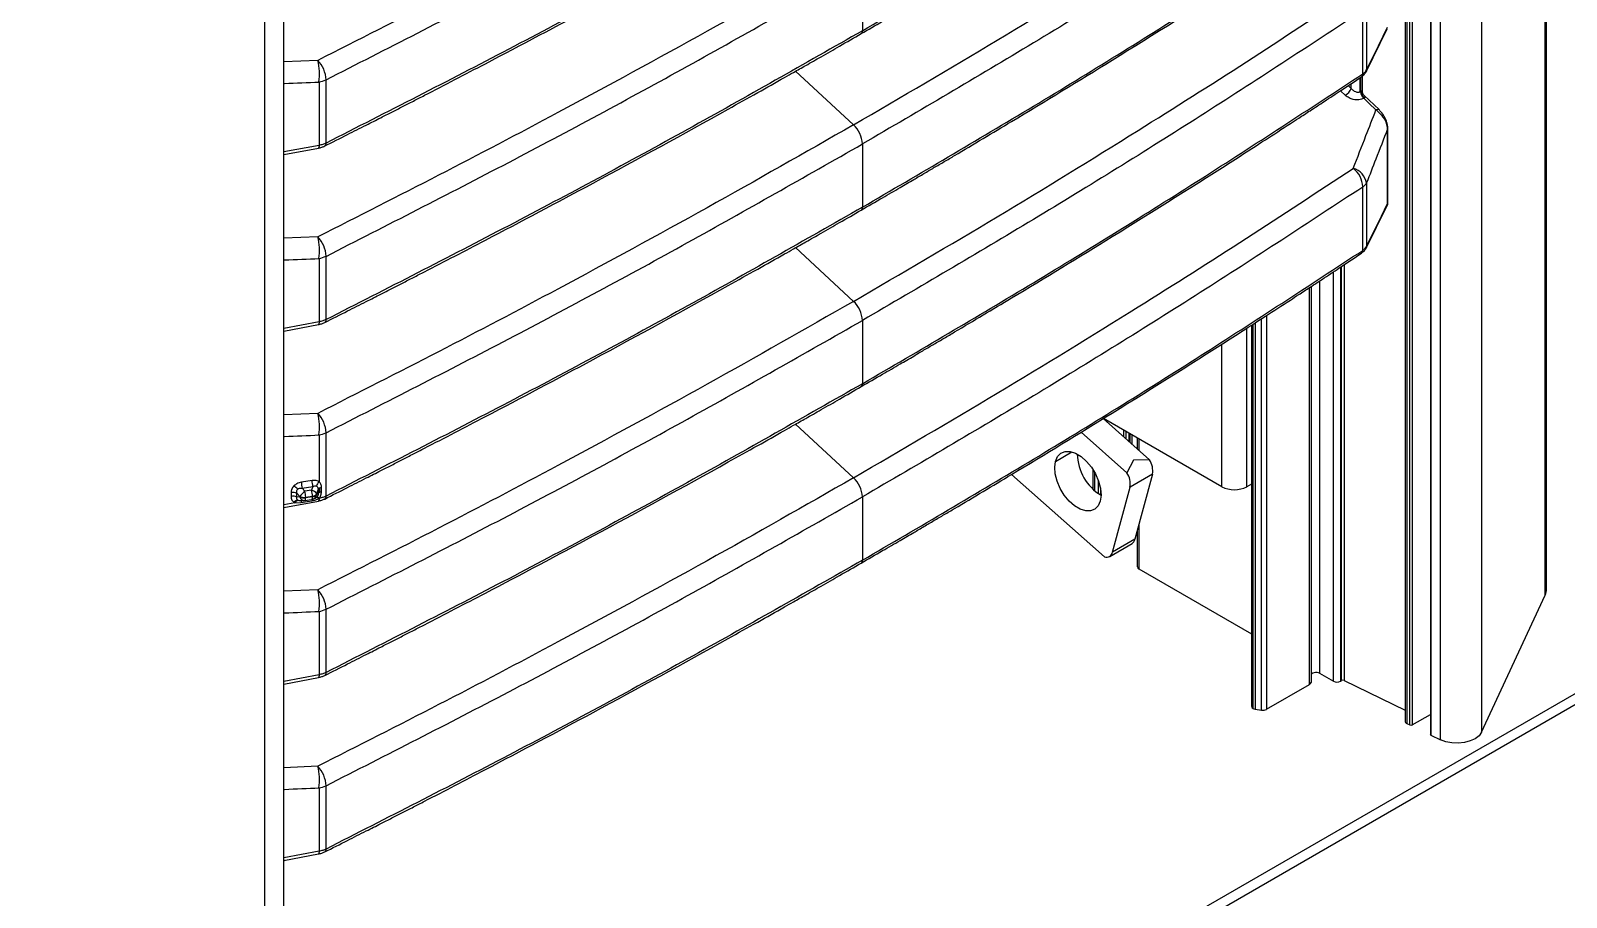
# Model space of a CAD drawing. Header units: millimetres. Extents: x -356 to 237, y 0 to 365.
# Drawn here: x -203.47 to -191.39, y 211.83 to 218.65 of the extents above; entities that cross this region are included whole.
import ezdxf

# ---------------------------------------------------------------- set-up
doc = ezdxf.new("R2010")
doc.units = ezdxf.units.MM

msp = doc.modelspace()

# ---------------------------------------------------------------- linework, layer by layer
at = {"color": 7, "linetype": 'Continuous', "lineweight": 25}
for p, q in [((-191.553, 214.208), (-191.553, 225.472)), ((-191.541, 214.258), (-191.541, 225.489)), ((-192.654, 224.964), (-192.654, 213.217)), ((-192.64, 224.944), (-192.64, 213.199)), ((-192.617, 213.188), (-192.617, 224.929)), ((-192.597, 224.919), (-192.597, 213.188)), ((-192.455, 224.851), (-192.455, 213.113)), ((-192.451, 224.849), (-192.451, 213.107)), ((-192.45, 224.848), (-192.45, 213.107)), ((-192.375, 213.071), (-192.375, 224.821)), ((-192.053, 224.835), (-192.053, 213.129)), ((-179.04, 220.433), (-206.388, 204.646)), ((-179.242, 220.402), (-206.388, 204.732)), ((-201.626, 207.603), (-201.626, 219.369)), ((-201.477, 207.715), (-201.477, 219.399)), ((-196.923, 219.146), (-196.923, 218.648)), ((-192.987, 218.308), (-192.987, 218.806)), ((-192.957, 218.838), (-192.957, 218.34)), ((-192.96, 218.325), (-192.795, 218.662)), ((-201.209, 218.414), (-201.477, 218.403)), ((-197.449, 218.33), (-196.993, 217.907)), ((-201.199, 218.244), (-201.199, 217.746)), ((-201.144, 217.764), (-201.144, 218.262)), ((-193.102, 218.216), (-193.078, 218.194)), ((-193.078, 218.194), (-193.078, 218.232)), ((-193.008, 218.168), (-193.008, 218.278)), ((-193.005, 218.28), (-193.005, 218.17)), ((-193.002, 218.172), (-193.002, 218.282)), ((-192.99, 218.171), (-192.99, 218.292)), ((-193.123, 218.139), (-193.163, 218.175)), ((-193.008, 218.168), (-193.006, 218.169)), ((-192.859, 218.027), (-192.975, 218.137)), ((-192.792, 217.288), (-192.792, 217.875)), ((-192.79, 217.296), (-192.79, 217.883)), ((-201.199, 217.746), (-201.477, 217.694)), ((-201.477, 217.673), (-201.203, 217.725)), ((-196.923, 217.757), (-196.923, 217.26)), ((-192.987, 216.92), (-192.987, 217.418)), ((-192.957, 217.45), (-192.957, 216.952)), ((-192.96, 216.937), (-192.795, 217.274)), ((-201.209, 217.026), (-201.477, 217.015)), ((-201.144, 216.375), (-201.144, 216.873)), ((-197.449, 216.942), (-196.993, 216.519)), ((-201.199, 216.856), (-201.199, 216.358)), ((-193.218, 213.531), (-193.218, 216.751)), ((-193.162, 216.788), (-193.162, 213.531)), ((-193.153, 213.536), (-193.153, 216.794)), ((-193.133, 216.807), (-193.133, 213.536)), ((-193.406, 213.506), (-193.406, 216.628)), ((-193.394, 216.635), (-193.394, 213.522)), ((-193.326, 216.68), (-193.326, 213.593)), ((-193.745, 216.407), (-193.745, 213.31)), ((-201.199, 216.358), (-201.477, 216.306)), ((-201.477, 216.285), (-201.203, 216.336)), ((-196.923, 216.369), (-196.923, 215.871)), ((-193.898, 215.061), (-193.898, 216.309)), ((-193.863, 216.331), (-193.863, 213.334)), ((-193.852, 216.339), (-193.852, 213.318)), ((-193.834, 216.35), (-193.834, 213.312)), ((-193.784, 213.304), (-193.784, 216.382)), ((-194.096, 215.061), (-194.096, 216.183)), ((-201.209, 215.638), (-201.477, 215.626)), ((-197.449, 215.553), (-196.993, 215.131)), ((-195.03, 215.597), (-194.665, 215.273)), ((-194.096, 215.061), (-195.027, 215.598)), ((-195.021, 215.595), (-195.021, 215.588)), ((-195.001, 215.583), (-195.001, 215.571)), ((-201.199, 215.468), (-201.199, 215.101)), ((-201.144, 214.987), (-201.144, 215.485)), ((-194.842, 215.171), (-195.203, 215.491)), ((-194.868, 215.453), (-194.868, 215.506)), ((-194.848, 215.435), (-194.848, 215.495)), ((-194.828, 215.483), (-194.828, 215.417)), ((-194.818, 215.408), (-194.818, 215.477)), ((-194.803, 215.469), (-194.803, 215.396)), ((-194.801, 215.393), (-194.801, 215.468)), ((-194.76, 215.357), (-194.76, 215.444)), ((-194.749, 215.438), (-194.749, 215.347)), ((-195.404, 215.26), (-195.275, 215.335)), ((-195.109, 215.04), (-195.109, 215.195)), ((-194.792, 215.27), (-194.842, 215.171)), ((-194.665, 215.273), (-194.792, 215.27)), ((-201.254, 215.109), (-201.338, 215.096)), ((-201.332, 215.049), (-201.248, 215.062)), ((-201.248, 215.062), (-201.257, 215.033)), ((-195.75, 215.158), (-195.019, 214.51)), ((-195.098, 215.176), (-195.098, 215.029)), ((-195.065, 215.004), (-195.065, 215.104)), ((-194.955, 214.545), (-194.818, 215.058)), ((-194.641, 215.16), (-194.818, 215.058)), ((-194.641, 215.16), (-194.779, 214.647)), ((-193.863, 215.081), (-193.898, 215.061)), ((-201.477, 214.897), (-201.203, 214.948)), ((-201.419, 215.015), (-201.419, 214.985)), ((-201.388, 214.934), (-201.34, 214.936)), ((-201.373, 215.009), (-201.351, 214.984)), ((-201.373, 214.979), (-201.373, 215.009)), ((-201.351, 214.98), (-201.373, 214.979)), ((-201.351, 214.984), (-201.351, 214.98)), ((-201.339, 214.95), (-201.313, 214.952)), ((-201.31, 215.025), (-201.332, 215.049)), ((-201.257, 215.033), (-201.31, 215.025)), ((-201.31, 214.952), (-201.257, 214.961)), ((-201.304, 214.978), (-201.252, 214.986)), ((-201.252, 214.982), (-201.304, 214.974)), ((-201.304, 214.974), (-201.304, 214.978)), ((-201.252, 214.986), (-201.252, 214.982)), ((-201.248, 214.963), (-201.236, 214.967)), ((-201.217, 215.005), (-201.207, 215.037)), ((-201.217, 215.001), (-201.217, 215.005)), ((-201.207, 215.004), (-201.217, 215.001)), ((-201.207, 215.037), (-201.207, 215.004)), ((-201.195, 215.048), (-201.195, 215.016)), ((-201.18, 215.022), (-201.18, 215.054)), ((-196.923, 214.981), (-196.923, 214.483)), ((-195.051, 215.051), (-195.051, 214.996)), ((-201.388, 214.934), (-201.477, 214.918)), ((-194.76, 214.431), (-194.76, 214.716)), ((-194.749, 214.759), (-194.749, 214.414)), ((-194.978, 214.513), (-194.801, 214.615)), ((-194.779, 214.647), (-194.955, 214.545)), ((-194.749, 214.414), (-193.863, 213.903)), ((-201.209, 214.25), (-201.477, 214.238)), ((-201.144, 213.599), (-201.144, 214.097)), ((-192.053, 213.129), (-191.553, 214.208)), ((-201.199, 214.08), (-201.199, 213.582)), ((-201.199, 213.582), (-201.477, 213.53)), ((-201.477, 213.509), (-201.203, 213.56)), ((-193.745, 213.31), (-193.406, 213.506)), ((-193.326, 213.593), (-193.218, 213.531)), ((-193.162, 213.531), (-193.153, 213.536)), ((-193.133, 213.536), (-192.654, 213.304)), ((-193.834, 213.312), (-193.784, 213.304)), ((-192.597, 213.188), (-192.455, 213.27)), ((-192.64, 213.199), (-192.617, 213.188)), ((-192.45, 213.107), (-192.375, 213.071)), ((-201.209, 212.862), (-201.477, 212.85)), ((-201.199, 212.692), (-201.199, 212.193)), ((-201.144, 212.211), (-201.144, 212.709)), ((-201.199, 212.193), (-201.477, 212.141)), ((-201.477, 212.121), (-201.203, 212.172)), ((-201.477, 212.117), (-201.468, 212.123))]:
    msp.add_line(p, q, dxfattribs=at)
at = {"color": 7, "linetype": 'Continuous', "lineweight": 25, "flags": 128}
for points in [[(-192.957, 218.34), (-192.864, 218.528), (-192.792, 218.676)], [(-192.957, 218.34), (-192.958, 218.332), (-192.96, 218.325)], [(-192.883, 218.025), (-192.937, 218.076), (-192.979, 218.116)], [(-192.883, 218.025), (-192.876, 218.028), (-192.87, 218.029), (-192.865, 218.03), (-192.861, 218.028), (-192.859, 218.027)], [(-201.199, 217.746), (-201.199, 217.739), (-201.2, 217.733), (-201.2, 217.729), (-201.202, 217.726), (-201.203, 217.725), (-201.203, 217.725)], [(-192.957, 216.952), (-192.864, 217.14), (-192.792, 217.288)], [(-192.792, 217.288), (-192.793, 217.281), (-192.795, 217.274)], [(-192.957, 216.952), (-192.958, 216.944), (-192.96, 216.937)], [(-201.199, 216.358), (-201.199, 216.351), (-201.2, 216.345), (-201.2, 216.341), (-201.202, 216.338), (-201.203, 216.336), (-201.203, 216.336)], [(-195.404, 215.26), (-195.388, 215.298), (-195.362, 215.324), (-195.329, 215.338), (-195.289, 215.338), (-195.246, 215.324), (-195.203, 215.298), (-195.16, 215.26), (-195.122, 215.214), (-195.089, 215.161), (-195.065, 215.104), (-195.05, 215.048), (-195.046, 214.995), (-195.052, 214.948)], [(-195.052, 214.948), (-195.069, 214.911), (-195.094, 214.884), (-195.128, 214.871), (-195.167, 214.871), (-195.21, 214.884), (-195.254, 214.911), (-195.296, 214.948), (-195.335, 214.995), (-195.367, 215.048), (-195.391, 215.104), (-195.406, 215.161), (-195.41, 215.214), (-195.404, 215.26)], [(-201.34, 214.936), (-201.291, 214.944), (-201.253, 214.951)], [(-201.31, 214.952), (-201.309, 214.953), (-201.308, 214.954), (-201.307, 214.955), (-201.306, 214.958), (-201.305, 214.961), (-201.305, 214.965), (-201.305, 214.969), (-201.304, 214.974)], [(-201.252, 214.982), (-201.252, 214.977), (-201.252, 214.973), (-201.252, 214.969), (-201.253, 214.966), (-201.254, 214.964), (-201.255, 214.962), (-201.256, 214.961), (-201.257, 214.961)], [(-201.199, 214.968), (-201.199, 214.961), (-201.2, 214.956), (-201.201, 214.952), (-201.202, 214.949), (-201.203, 214.948)], [(-201.199, 213.582), (-201.199, 213.575), (-201.2, 213.569), (-201.2, 213.564), (-201.202, 213.561), (-201.203, 213.56), (-201.203, 213.56)], [(-193.326, 213.593), (-193.335, 213.597), (-193.346, 213.599), (-193.358, 213.6), (-193.369, 213.598), (-193.379, 213.595), (-193.387, 213.59), (-193.392, 213.583), (-193.394, 213.577)], [(-192.053, 213.129), (-192.072, 213.102), (-192.102, 213.079), (-192.141, 213.061), (-192.186, 213.049), (-192.236, 213.044), (-192.285, 213.046), (-192.333, 213.055), (-192.375, 213.071)], [(-201.199, 212.193), (-201.199, 212.186), (-201.2, 212.181), (-201.2, 212.176), (-201.202, 212.173), (-201.203, 212.172), (-201.203, 212.172)]]:
    msp.add_lwpolyline(points, dxfattribs=at)
at = {"color": 7, "linetype": 'Continuous', "lineweight": 25}
for centre, radius, start, end in [((-196.947, 218.645), 0.0249, 305.3008, 5.9877), ((-201.63, 218.305), 0.435, 351.9576, 14.5209), ((-201.38, 218.251), 0.237, 2.5917, 43.6511), ((-201.227, 218.432), 0.189, 278.2253, 295.8975), ((-193.012, 218.306), 0.0252, 306.5108, 5.6107), ((-193.182, 218.235), 0.112, 301.432, 338.4426), ((-192.932, 218.173), 0.0736, 182.9243, 230.2114), ((-192.933, 218.172), 0.0718, 182.3288, 230.7728), ((-192.932, 218.171), 0.0697, 179.6149, 229.6641), ((-197.142, 217.746), 0.219, 2.927, 47.3193), ((-192.807, 217.883), 0.0175, 334.4935, 359.6325), ((-201.167, 217.76), 0.0233, 302.8594, 8.3125), ((-193.191, 217.407), 0.205, 3.258, 50.8116), ((-193.1, 217.425), 0.145, 9.8863, 74.7129), ((-193.029, 217.487), 0.081, 301.723, 332.9918), ((-196.947, 217.257), 0.0249, 305.3008, 5.9877), ((-192.84, 217.296), 0.05, 333.8304, 359.9995), ((-192.807, 217.296), 0.0174, 334.4641, 359.8436), ((-201.63, 216.917), 0.435, 351.9577, 14.5208), ((-201.38, 216.863), 0.237, 2.5918, 43.651), ((-201.227, 217.044), 0.189, 278.2258, 295.897), ((-193.012, 216.918), 0.0252, 306.5293, 5.5921), ((-197.142, 216.358), 0.219, 2.9271, 47.3191), ((-201.167, 216.372), 0.0233, 302.8599, 8.312), ((-196.947, 215.869), 0.0249, 305.3012, 5.9877), ((-201.63, 215.529), 0.435, 351.9576, 14.5209), ((-201.38, 215.475), 0.237, 2.5917, 43.6511), ((-201.227, 215.656), 0.189, 278.2258, 295.8972), ((-194.844, 215.326), 0.389, 181.1808, 238.8138), ((-194.797, 215.186), 0.158, 350.3428, 33.3444), ((-201.497, 214.926), 0.174, 41.5108, 54.5414), ((-201.123, 215.099), 0.215, 180.8325, 193.4799), ((-201.04, 215.112), 0.215, 180.8325, 193.4799), ((-201.132, 215.042), 0.0895, 138.6921, 164.6705), ((-197.142, 214.97), 0.219, 2.9271, 47.3191), ((-194.974, 215.084), 0.158, 350.3427, 33.3445), ((-193.997, 215.252), 0.215, 242.6097, 297.3903), ((-201.406, 214.938), 0.0781, 64.6688, 99.5501), ((-201.406, 214.908), 0.0781, 64.6688, 99.5502), ((-201.359, 214.905), 0.0504, 99.4055, 138.1996), ((-201.351, 214.91), 0.0445, 105.3673, 146.7444), ((-201.193, 214.867), 0.196, 126.5994, 143.4022), ((-201.317, 215.055), 0.0781, 244.6688, 279.5502), ((-201.317, 215.051), 0.0781, 244.6688, 279.5501), ((-201.313, 214.991), 0.0392, 196.0292, 269.5217), ((-201.319, 214.937), 0.0205, 140.7753, 183.1336), ((-201.317, 215.002), 0.05, 274.4959, 278.7932), ((-201.519, 214.975), 0.215, 0.8338, 13.4786), ((-201.466, 214.983), 0.215, 0.8323, 13.4788), ((-201.27, 214.971), 0.0635, 32.5496, 78.1878), ((-201.264, 215.01), 0.05, 278.7924, 288.6521), ((-201.226, 214.95), 0.0277, 153.63, 177.3317), ((-201.255, 215.033), 0.0475, 274.1607, 323.2686), ((-201.255, 215.029), 0.0475, 274.161, 323.2685), ((-201.264, 215.008), 0.0478, 289.2539, 351.9914), ((-201.22, 214.948), 0.0287, 44.467, 87.1333), ((-201.218, 214.947), 0.0318, 47.308, 87.2244), ((-201.18, 215.02), 0.0321, 118.1362, 148.4437), ((-201.18, 214.988), 0.0321, 118.1362, 148.4437), ((-201.165, 214.996), 0.0602, 103.6615, 119.3587), ((-201.165, 214.963), 0.0602, 103.6615, 119.3587), ((-201.167, 214.984), 0.0233, 302.8592, 8.3125), ((-194.829, 214.658), 0.0514, 302.1463, 347.6453), ((-196.947, 214.481), 0.0249, 305.3011, 5.9876), ((-195.002, 214.555), 0.048, 249.7982, 348.8146), ((-194.74, 214.433), 0.0201, 185.6949, 245.6253), ((-201.63, 214.141), 0.435, 351.9576, 14.5209), ((-201.38, 214.086), 0.237, 2.5917, 43.6511), ((-191.66, 214.259), 0.119, 334.4851, 359.8216), ((-201.227, 214.267), 0.189, 278.2259, 295.8973), ((-201.167, 213.596), 0.0233, 302.8592, 8.3125), ((-193.414, 213.524), 0.0201, 294.3748, 354.3057), ((-193.19, 213.586), 0.0615, 242.6098, 297.3902), ((-193.143, 213.515), 0.0233, 65.6928, 117.1948), ((-193.843, 213.336), 0.0201, 185.6957, 245.6245), ((-193.827, 213.363), 0.0521, 241.1111, 262.0226), ((-193.773, 213.364), 0.0614, 260.229, 297.3571), ((-192.633, 213.219), 0.0213, 186.6129, 251.2462), ((-192.607, 213.209), 0.0233, 245.6929, 297.1949), ((-192.448, 213.114), 0.00754, 185.6923, 245.6256), ((-192.443, 213.121), 0.0152, 240.0664, 244.1726), ((-201.63, 212.753), 0.435, 351.9576, 14.5209), ((-201.38, 212.698), 0.237, 2.5917, 43.6511), ((-201.227, 212.879), 0.189, 278.2262, 295.8971), ((-201.167, 212.208), 0.0233, 302.8599, 8.312)]:
    msp.add_arc(centre, radius, start, end, dxfattribs=at)
for points, knots in [([(-196.933, 218.625), (-196.877, 218.657), (-196.775, 218.716), (-196.637, 218.796), (-196.528, 218.86), (-196.44, 218.912), (-196.36, 218.959), (-196.279, 219.006), (-196.076, 219.127), (-195.634, 219.39), (-194.888, 219.845), (-194.225, 220.263), (-193.759, 220.562), (-193.6, 220.665), (-193.483, 220.742), (-193.394, 220.8), (-193.282, 220.873), (-193.147, 220.962), (-193.049, 221.027), (-192.997, 221.062)], [0, 0, 0, 0, 0.0420692, 0.0764559, 0.1031874, 0.1234355, 0.1432023, 0.1633481, 0.183831, 0.296541, 0.4966948, 0.7493607, 0.8046049, 0.8551994, 0.8722136, 0.8951971, 0.9241697, 0.9591119, 1, 1, 1, 1]), ([(-196.923, 218.648), (-196.473, 218.911), (-195.58, 219.434), (-194.267, 220.246), (-193.412, 220.806), (-192.987, 221.085)], [0, 0, 0, 0, 0.337311, 0.670686, 1, 1, 1, 1]), ([(-196.993, 220.684), (-197.376, 220.465), (-198.147, 220.025), (-199.237, 219.433), (-200.259, 218.895), (-200.892, 218.575), (-201.209, 218.414)], [0, 0, 0, 0, 0.27659, 0.555831, 0.777105, 1, 1, 1, 1]), ([(-201.144, 218.262), (-200.664, 218.506), (-199.709, 218.992), (-198.301, 219.749), (-197.38, 220.273), (-196.923, 220.534)], [0, 0, 0, 0, 0.337085, 0.670424, 1, 1, 1, 1]), ([(-196.993, 217.907), (-196.615, 218.128), (-195.864, 218.566), (-194.835, 219.198), (-193.902, 219.788), (-193.341, 220.158), (-193.062, 220.341)], [0, 0, 0, 0, 0.283627, 0.564425, 0.783087, 1, 1, 1, 1]), ([(-192.987, 220.194), (-193.412, 219.916), (-194.267, 219.356), (-195.58, 218.543), (-196.473, 218.02), (-196.923, 217.757)], [0, 0, 0, 0, 0.3293338, 0.6626655, 1, 1, 1, 1]), ([(-201.154, 217.741), (-201.094, 217.771), (-200.985, 217.826), (-200.838, 217.9), (-200.722, 217.959), (-200.627, 218.007), (-200.542, 218.051), (-200.456, 218.095), (-200.238, 218.207), (-199.766, 218.452), (-198.967, 218.875), (-198.255, 219.265), (-197.754, 219.545), (-197.583, 219.642), (-197.457, 219.713), (-197.361, 219.768), (-197.24, 219.836), (-197.095, 219.92), (-196.99, 219.98), (-196.933, 220.013)], [0, 0, 0, 0, 0.0420196, 0.0763689, 0.1030728, 0.1233015, 0.1430504, 0.1631792, 0.1836458, 0.2962846, 0.4963901, 0.7491343, 0.8044157, 0.8550502, 0.87208, 0.8950852, 0.9240867, 0.9590657, 1, 1, 1, 1]), ([(-196.923, 220.036), (-197.38, 219.775), (-198.301, 219.251), (-199.709, 218.494), (-200.664, 218.008), (-201.144, 217.764)], [0, 0, 0, 0, 0.329581, 0.662932, 1, 1, 1, 1]), ([(-196.933, 217.237), (-196.877, 217.269), (-196.775, 217.328), (-196.637, 217.408), (-196.528, 217.472), (-196.44, 217.524), (-196.36, 217.571), (-196.279, 217.618), (-196.076, 217.739), (-195.634, 218.002), (-194.888, 218.457), (-194.225, 218.875), (-193.759, 219.174), (-193.6, 219.277), (-193.483, 219.353), (-193.394, 219.412), (-193.282, 219.485), (-193.147, 219.574), (-193.049, 219.639), (-192.997, 219.674)], [0, 0, 0, 0, 0.042069, 0.076456, 0.103187, 0.123435, 0.143202, 0.163348, 0.183831, 0.296541, 0.496695, 0.749361, 0.804605, 0.855199, 0.872214, 0.895197, 0.92417, 0.959112, 1, 1, 1, 1]), ([(-196.923, 217.26), (-196.473, 217.523), (-195.58, 218.045), (-194.267, 218.858), (-193.412, 219.418), (-192.987, 219.696)], [0, 0, 0, 0, 0.337311, 0.670686, 1, 1, 1, 1]), ([(-196.993, 219.296), (-197.376, 219.077), (-198.147, 218.637), (-199.237, 218.045), (-200.259, 217.507), (-200.892, 217.187), (-201.209, 217.026)], [0, 0, 0, 0, 0.27659, 0.555831, 0.777105, 1, 1, 1, 1]), ([(-201.144, 216.873), (-200.664, 217.118), (-199.709, 217.604), (-198.301, 218.361), (-197.38, 218.885), (-196.923, 219.146)], [0, 0, 0, 0, 0.337085, 0.670424, 1, 1, 1, 1]), ([(-196.993, 216.519), (-196.615, 216.74), (-195.864, 217.178), (-194.835, 217.81), (-193.902, 218.4), (-193.341, 218.769), (-193.062, 218.953)], [0, 0, 0, 0, 0.283627, 0.564425, 0.783087, 1, 1, 1, 1]), ([(-192.987, 218.806), (-193.412, 218.528), (-194.267, 217.967), (-195.58, 217.155), (-196.473, 216.632), (-196.923, 216.369)], [0, 0, 0, 0, 0.329334, 0.662665, 1, 1, 1, 1]), ([(-201.154, 216.353), (-201.094, 216.383), (-200.985, 216.438), (-200.838, 216.512), (-200.722, 216.571), (-200.627, 216.619), (-200.542, 216.663), (-200.456, 216.707), (-200.238, 216.819), (-199.766, 217.064), (-198.967, 217.487), (-198.255, 217.877), (-197.754, 218.157), (-197.583, 218.254), (-197.457, 218.325), (-197.361, 218.379), (-197.24, 218.448), (-197.095, 218.532), (-196.99, 218.592), (-196.933, 218.625)], [0, 0, 0, 0, 0.04202, 0.076369, 0.103073, 0.123301, 0.14305, 0.163179, 0.183646, 0.296285, 0.49639, 0.749134, 0.804416, 0.85505, 0.87208, 0.895085, 0.924087, 0.959066, 1, 1, 1, 1]), ([(-196.923, 218.648), (-197.38, 218.387), (-198.301, 217.863), (-199.709, 217.106), (-200.664, 216.62), (-201.144, 216.375)], [0, 0, 0, 0, 0.329581, 0.662932, 1, 1, 1, 1]), ([(-192.997, 218.286), (-192.989, 218.292), (-192.974, 218.303), (-192.965, 218.318), (-192.96, 218.325)], [0, 0, 0, 0, 0.555924, 1, 1, 1, 1]), ([(-192.987, 218.308), (-192.98, 218.313), (-192.968, 218.321), (-192.961, 218.334), (-192.957, 218.34)], [0, 0, 0, 0, 0.531585, 1, 1, 1, 1]), ([(-201.477, 218.233), (-201.475, 218.233), (-201.383, 218.237), (-201.29, 218.241), (-201.199, 218.244)], [0, 0, 0, 0, 0.022364, 1, 1, 1, 1]), ([(-196.933, 215.849), (-196.877, 215.881), (-196.775, 215.94), (-196.637, 216.02), (-196.528, 216.084), (-196.44, 216.136), (-196.36, 216.183), (-196.279, 216.23), (-196.076, 216.351), (-195.634, 216.614), (-194.888, 217.069), (-194.225, 217.486), (-193.759, 217.786), (-193.6, 217.889), (-193.483, 217.965), (-193.394, 218.024), (-193.282, 218.097), (-193.147, 218.186), (-193.049, 218.251), (-192.997, 218.286)], [0, 0, 0, 0, 0.042069, 0.076456, 0.103187, 0.123435, 0.143202, 0.163348, 0.183831, 0.296541, 0.496695, 0.749361, 0.804605, 0.855199, 0.872214, 0.895197, 0.92417, 0.959112, 1, 1, 1, 1]), ([(-196.923, 215.871), (-196.473, 216.134), (-195.58, 216.657), (-194.267, 217.47), (-193.412, 218.03), (-192.987, 218.308)], [0, 0, 0, 0, 0.337311, 0.670686, 1, 1, 1, 1]), ([(-192.979, 218.116), (-192.991, 218.111), (-193.018, 218.1), (-193.059, 218.105), (-193.095, 218.118), (-193.114, 218.132), (-193.123, 218.139)], [0, 0, 0, 0, 0.254584, 0.542166, 0.775246, 1, 1, 1, 1]), ([(-193.078, 218.194), (-193.076, 218.192), (-193.074, 218.189), (-193.072, 218.187), (-193.071, 218.186), (-193.071, 218.186), (-193.071, 218.186), (-193.068, 218.184), (-193.06, 218.177), (-193.048, 218.169), (-193.035, 218.165), (-193.025, 218.164), (-193.016, 218.165), (-193.01, 218.167), (-193.008, 218.168)], [0, 0, 0, 0, 0.09707, 0.122203, 0.12885, 0.130687, 0.131237, 0.131538, 0.264076, 0.526559, 0.659071, 0.775804, 0.893602, 1, 1, 1, 1]), ([(-193.006, 218.169), (-193.005, 218.169), (-193.005, 218.169), (-193.005, 218.17), (-193.005, 218.17)], [0, 0, 0, 0, 0.563054, 1, 1, 1, 1]), ([(-193.005, 218.17), (-193.004, 218.17), (-193.003, 218.171), (-193.002, 218.171), (-193.002, 218.172)], [0, 0, 0, 0, 0.563917, 1, 1, 1, 1]), ([(-193.002, 218.172), (-193, 218.172), (-192.997, 218.174), (-192.99, 218.175), (-192.991, 218.173), (-192.991, 218.171)], [0, 0, 0, 0, 0.495335, 0.788205, 1, 1, 1, 1]), ([(-192.975, 218.137), (-192.979, 218.142), (-192.985, 218.149), (-192.989, 218.162), (-192.989, 218.169), (-192.99, 218.172)], [0, 0, 0, 0, 0.467448, 0.729123, 1, 1, 1, 1]), ([(-192.977, 218.118), (-192.977, 218.118), (-192.978, 218.117), (-192.978, 218.117), (-192.979, 218.117)], [0, 0, 0, 0, 0.556318, 1, 1, 1, 1]), ([(-192.979, 218.117), (-192.979, 218.117), (-192.979, 218.117), (-192.979, 218.116), (-192.979, 218.116)], [0, 0, 0, 0, 0.557394, 1, 1, 1, 1]), ([(-192.975, 218.137), (-192.975, 218.137), (-192.972, 218.135), (-192.969, 218.129), (-192.972, 218.122), (-192.975, 218.119), (-192.977, 218.118)], [0, 0, 0, 0, 0.0463939, 0.4799479, 0.7070402, 1, 1, 1, 1]), ([(-193.062, 217.565), (-193.028, 217.651), (-192.969, 217.804), (-192.909, 217.957), (-192.883, 218.025)], [0, 0, 0, 0, 0.560221, 1, 1, 1, 1]), ([(-192.792, 217.875), (-192.793, 217.89), (-192.797, 217.919), (-192.819, 217.959), (-192.847, 217.996), (-192.871, 218.015), (-192.883, 218.025)], [0, 0, 0, 0, 0.234496, 0.489849, 0.74926, 1, 1, 1, 1]), ([(-192.79, 217.883), (-192.791, 217.894), (-192.793, 217.919), (-192.807, 217.956), (-192.828, 217.994), (-192.849, 218.016), (-192.859, 218.027)], [0, 0, 0, 0, 0.2076331, 0.4503695, 0.7190739, 1, 1, 1, 1]), ([(-196.993, 217.907), (-197.376, 217.689), (-198.147, 217.249), (-199.237, 216.657), (-200.259, 216.119), (-200.892, 215.799), (-201.209, 215.638)], [0, 0, 0, 0, 0.27659, 0.555831, 0.777105, 1, 1, 1, 1]), ([(-192.792, 217.875), (-192.822, 217.796), (-192.878, 217.654), (-192.933, 217.513), (-192.957, 217.45)], [0, 0, 0, 0, 0.559796, 1, 1, 1, 1]), ([(-201.203, 217.725), (-201.195, 217.726), (-201.178, 217.73), (-201.162, 217.737), (-201.154, 217.741)], [0, 0, 0, 0, 0.510215, 1, 1, 1, 1]), ([(-201.144, 217.764), (-201.152, 217.76), (-201.17, 217.752), (-201.189, 217.748), (-201.199, 217.746)], [0, 0, 0, 0, 0.476907, 1, 1, 1, 1]), ([(-201.144, 215.485), (-200.664, 215.73), (-199.709, 216.215), (-198.301, 216.973), (-197.38, 217.497), (-196.923, 217.757)], [0, 0, 0, 0, 0.337085, 0.670424, 1, 1, 1, 1]), ([(-196.993, 215.131), (-196.615, 215.352), (-195.864, 215.79), (-194.835, 216.422), (-193.902, 217.012), (-193.341, 217.381), (-193.062, 217.565)], [0, 0, 0, 0, 0.283627, 0.564425, 0.783087, 1, 1, 1, 1]), ([(-192.987, 217.418), (-193.412, 217.14), (-194.267, 216.579), (-195.58, 215.767), (-196.473, 215.244), (-196.923, 214.981)], [0, 0, 0, 0, 0.329334, 0.662665, 1, 1, 1, 1]), ([(-201.154, 214.964), (-201.094, 214.995), (-200.985, 215.049), (-200.838, 215.124), (-200.722, 215.183), (-200.627, 215.231), (-200.542, 215.275), (-200.456, 215.319), (-200.238, 215.431), (-199.766, 215.676), (-198.967, 216.099), (-198.255, 216.489), (-197.754, 216.769), (-197.583, 216.865), (-197.457, 216.937), (-197.361, 216.991), (-197.24, 217.06), (-197.095, 217.143), (-196.99, 217.204), (-196.933, 217.237)], [0, 0, 0, 0, 0.04202, 0.076369, 0.103073, 0.123301, 0.14305, 0.163179, 0.183646, 0.296285, 0.49639, 0.749134, 0.804416, 0.85505, 0.87208, 0.895085, 0.924087, 0.959066, 1, 1, 1, 1]), ([(-196.923, 217.26), (-197.38, 216.999), (-198.301, 216.475), (-199.709, 215.718), (-200.664, 215.232), (-201.144, 214.987)], [0, 0, 0, 0, 0.329581, 0.662932, 1, 1, 1, 1]), ([(-196.933, 214.46), (-196.877, 214.493), (-196.775, 214.552), (-196.637, 214.632), (-196.528, 214.695), (-196.44, 214.748), (-196.36, 214.795), (-196.279, 214.842), (-196.076, 214.962), (-195.634, 215.226), (-194.888, 215.681), (-194.225, 216.098), (-193.759, 216.398), (-193.6, 216.501), (-193.483, 216.577), (-193.394, 216.635), (-193.282, 216.709), (-193.147, 216.798), (-193.049, 216.863), (-192.997, 216.898)], [0, 0, 0, 0, 0.042069, 0.076456, 0.103187, 0.123435, 0.143202, 0.163348, 0.183831, 0.296541, 0.496695, 0.749361, 0.804605, 0.855199, 0.872214, 0.895197, 0.92417, 0.959112, 1, 1, 1, 1]), ([(-196.923, 214.483), (-196.473, 214.746), (-195.58, 215.269), (-194.267, 216.081), (-193.412, 216.642), (-192.987, 216.92)], [0, 0, 0, 0, 0.337311, 0.670686, 1, 1, 1, 1]), ([(-192.997, 216.898), (-192.989, 216.904), (-192.974, 216.915), (-192.965, 216.93), (-192.96, 216.937)], [0, 0, 0, 0, 0.5559237, 1, 1, 1, 1]), ([(-192.987, 216.92), (-192.98, 216.925), (-192.968, 216.933), (-192.961, 216.946), (-192.957, 216.952)], [0, 0, 0, 0, 0.531585, 1, 1, 1, 1]), ([(-201.477, 216.844), (-201.475, 216.845), (-201.383, 216.849), (-201.29, 216.852), (-201.199, 216.856)], [0, 0, 0, 0, 0.022364, 1, 1, 1, 1]), ([(-196.993, 216.519), (-197.376, 216.3), (-198.147, 215.861), (-199.237, 215.269), (-200.259, 214.731), (-200.892, 214.411), (-201.209, 214.25)], [0, 0, 0, 0, 0.27659, 0.555831, 0.777105, 1, 1, 1, 1]), ([(-201.203, 216.336), (-201.195, 216.338), (-201.178, 216.342), (-201.162, 216.349), (-201.154, 216.353)], [0, 0, 0, 0, 0.510215, 1, 1, 1, 1]), ([(-201.144, 216.375), (-201.152, 216.372), (-201.17, 216.364), (-201.189, 216.36), (-201.199, 216.358)], [0, 0, 0, 0, 0.476907, 1, 1, 1, 1]), ([(-201.144, 214.097), (-200.664, 214.341), (-199.709, 214.827), (-198.301, 215.585), (-197.38, 216.109), (-196.923, 216.369)], [0, 0, 0, 0, 0.337085, 0.670424, 1, 1, 1, 1]), ([(-201.154, 213.576), (-201.094, 213.606), (-200.985, 213.661), (-200.838, 213.736), (-200.722, 213.795), (-200.627, 213.843), (-200.542, 213.887), (-200.456, 213.931), (-200.238, 214.043), (-199.766, 214.288), (-198.967, 214.711), (-198.255, 215.101), (-197.754, 215.381), (-197.583, 215.477), (-197.457, 215.549), (-197.361, 215.603), (-197.24, 215.672), (-197.095, 215.755), (-196.99, 215.816), (-196.933, 215.849)], [0, 0, 0, 0, 0.04202, 0.076369, 0.103073, 0.123301, 0.14305, 0.163179, 0.183646, 0.296285, 0.49639, 0.749134, 0.804416, 0.85505, 0.87208, 0.895085, 0.924087, 0.959066, 1, 1, 1, 1]), ([(-196.923, 215.871), (-197.38, 215.611), (-198.301, 215.087), (-199.709, 214.329), (-200.664, 213.844), (-201.144, 213.599)], [0, 0, 0, 0, 0.329581, 0.662932, 1, 1, 1, 1]), ([(-201.477, 215.456), (-201.475, 215.456), (-201.383, 215.46), (-201.29, 215.464), (-201.199, 215.468)], [0, 0, 0, 0, 0.0223635, 1, 1, 1, 1]), ([(-201.396, 215.068), (-201.404, 215.059), (-201.416, 215.043), (-201.418, 215.024), (-201.419, 215.015)], [0, 0, 0, 0, 0.56429, 1, 1, 1, 1]), ([(-201.338, 215.096), (-201.35, 215.093), (-201.372, 215.088), (-201.389, 215.074), (-201.396, 215.068)], [0, 0, 0, 0, 0.578339, 1, 1, 1, 1]), ([(-201.199, 215.101), (-201.209, 215.105), (-201.226, 215.112), (-201.245, 215.11), (-201.254, 215.109)], [0, 0, 0, 0, 0.523525, 1, 1, 1, 1]), ([(-201.248, 215.062), (-201.243, 215.064), (-201.235, 215.068), (-201.225, 215.068), (-201.221, 215.067), (-201.219, 215.066)], [0, 0, 0, 0, 0.570365, 0.799176, 1, 1, 1, 1]), ([(-201.219, 215.066), (-201.216, 215.065), (-201.212, 215.062), (-201.208, 215.054), (-201.206, 215.046), (-201.207, 215.04), (-201.207, 215.037)], [0, 0, 0, 0, 0.233734, 0.471897, 0.710271, 1, 1, 1, 1]), ([(-196.993, 215.131), (-197.376, 214.912), (-198.147, 214.472), (-199.237, 213.881), (-200.259, 213.343), (-200.892, 213.022), (-201.209, 212.862)], [0, 0, 0, 0, 0.2765897, 0.5558309, 0.7771054, 1, 1, 1, 1]), ([(-201.18, 215.054), (-201.18, 215.063), (-201.181, 215.076), (-201.19, 215.092), (-201.196, 215.098), (-201.199, 215.101)], [0, 0, 0, 0, 0.50216, 0.750364, 1, 1, 1, 1]), ([(-201.419, 214.985), (-201.418, 214.975), (-201.416, 214.956), (-201.402, 214.944), (-201.396, 214.939)], [0, 0, 0, 0, 0.574069, 1, 1, 1, 1]), ([(-201.396, 214.939), (-201.395, 214.938), (-201.392, 214.936), (-201.389, 214.935), (-201.388, 214.934)], [0, 0, 0, 0, 0.555065, 1, 1, 1, 1]), ([(-201.373, 215.009), (-201.374, 215.015), (-201.375, 215.024), (-201.372, 215.035), (-201.369, 215.04), (-201.367, 215.042)], [0, 0, 0, 0, 0.549115, 0.781751, 1, 1, 1, 1]), ([(-201.367, 214.955), (-201.369, 214.957), (-201.372, 214.959), (-201.375, 214.967), (-201.374, 214.974), (-201.373, 214.979)], [0, 0, 0, 0, 0.23836, 0.469279, 1, 1, 1, 1]), ([(-201.367, 215.042), (-201.365, 215.043), (-201.361, 215.047), (-201.349, 215.05), (-201.339, 215.05), (-201.332, 215.049)], [0, 0, 0, 0, 0.210334, 0.442892, 1, 1, 1, 1]), ([(-201.363, 214.953), (-201.364, 214.953), (-201.365, 214.954), (-201.367, 214.955), (-201.367, 214.955)], [0, 0, 0, 0, 0.572971, 1, 1, 1, 1]), ([(-201.334, 214.951), (-201.339, 214.95), (-201.346, 214.949), (-201.356, 214.95), (-201.361, 214.952), (-201.363, 214.953)], [0, 0, 0, 0, 0.514229, 0.753233, 1, 1, 1, 1]), ([(-201.253, 214.951), (-201.244, 214.953), (-201.225, 214.956), (-201.208, 214.964), (-201.199, 214.968)], [0, 0, 0, 0, 0.5219182, 1, 1, 1, 1]), ([(-201.219, 214.977), (-201.221, 214.975), (-201.225, 214.971), (-201.231, 214.968), (-201.235, 214.967), (-201.236, 214.967)], [0, 0, 0, 0, 0.424962, 0.812584, 1, 1, 1, 1]), ([(-201.217, 214.979), (-201.217, 214.978), (-201.218, 214.978), (-201.218, 214.977), (-201.219, 214.977)], [0, 0, 0, 0, 0.560449, 1, 1, 1, 1]), ([(-201.207, 215.004), (-201.207, 215.002), (-201.206, 214.998), (-201.208, 214.992), (-201.211, 214.985), (-201.215, 214.981), (-201.217, 214.979)], [0, 0, 0, 0, 0.214637, 0.430052, 0.695923, 1, 1, 1, 1]), ([(-201.203, 214.948), (-201.195, 214.95), (-201.178, 214.954), (-201.162, 214.961), (-201.154, 214.964)], [0, 0, 0, 0, 0.510215, 1, 1, 1, 1]), ([(-201.199, 214.968), (-201.199, 214.969), (-201.198, 214.969), (-201.197, 214.97), (-201.197, 214.97)], [0, 0, 0, 0, 0.559886, 1, 1, 1, 1]), ([(-201.197, 214.97), (-201.191, 214.978), (-201.182, 214.994), (-201.18, 215.013), (-201.18, 215.022)], [0, 0, 0, 0, 0.518964, 1, 1, 1, 1]), ([(-201.144, 214.987), (-201.152, 214.984), (-201.169, 214.976), (-201.187, 214.972), (-201.197, 214.97)], [0, 0, 0, 0, 0.477829, 1, 1, 1, 1]), ([(-201.144, 212.709), (-200.664, 212.953), (-199.709, 213.439), (-198.301, 214.196), (-197.38, 214.721), (-196.923, 214.981)], [0, 0, 0, 0, 0.337085, 0.670424, 1, 1, 1, 1]), ([(-201.154, 212.188), (-201.094, 212.218), (-200.985, 212.273), (-200.838, 212.348), (-200.722, 212.406), (-200.627, 212.455), (-200.542, 212.498), (-200.456, 212.542), (-200.238, 212.654), (-199.766, 212.9), (-198.967, 213.323), (-198.255, 213.713), (-197.754, 213.993), (-197.583, 214.089), (-197.457, 214.161), (-197.361, 214.215), (-197.24, 214.284), (-197.095, 214.367), (-196.99, 214.428), (-196.933, 214.46)], [0, 0, 0, 0, 0.0420196, 0.0763689, 0.1030728, 0.1233015, 0.1430504, 0.1631792, 0.1836458, 0.2962846, 0.4963901, 0.7491342, 0.8044156, 0.8550502, 0.8720799, 0.8950852, 0.9240867, 0.9590657, 1, 1, 1, 1]), ([(-196.923, 214.483), (-197.38, 214.223), (-198.301, 213.699), (-199.709, 212.941), (-200.664, 212.455), (-201.144, 212.211)], [0, 0, 0, 0, 0.329581, 0.662932, 1, 1, 1, 1]), ([(-201.477, 214.068), (-201.475, 214.068), (-201.383, 214.072), (-201.29, 214.076), (-201.199, 214.08)], [0, 0, 0, 0, 0.0223636, 1, 1, 1, 1]), ([(-201.203, 213.56), (-201.195, 213.562), (-201.178, 213.566), (-201.162, 213.573), (-201.154, 213.576)], [0, 0, 0, 0, 0.5102147, 1, 1, 1, 1]), ([(-201.144, 213.599), (-201.152, 213.595), (-201.17, 213.588), (-201.189, 213.584), (-201.199, 213.582)], [0, 0, 0, 0, 0.4769065, 1, 1, 1, 1]), ([(-201.477, 212.68), (-201.475, 212.68), (-201.383, 212.684), (-201.29, 212.688), (-201.199, 212.692)], [0, 0, 0, 0, 0.022364, 1, 1, 1, 1]), ([(-201.203, 212.172), (-201.195, 212.174), (-201.178, 212.178), (-201.162, 212.185), (-201.154, 212.188)], [0, 0, 0, 0, 0.510215, 1, 1, 1, 1]), ([(-201.144, 212.211), (-201.152, 212.207), (-201.17, 212.199), (-201.189, 212.195), (-201.199, 212.193)], [0, 0, 0, 0, 0.476907, 1, 1, 1, 1])]:
    msp.add_open_spline(points, degree=3, knots=knots, dxfattribs=at)

doc.saveas('drawing.dxf')
